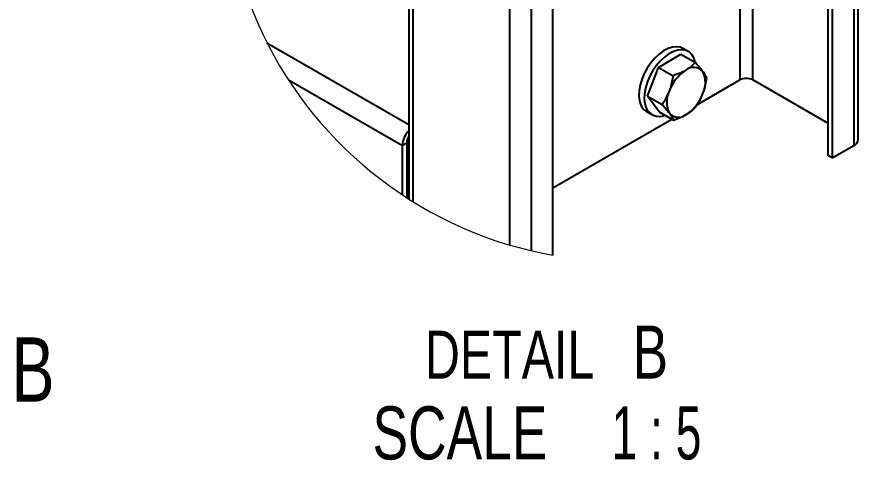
# Model space of a CAD drawing. Header units: millimetres. Extents: x -361 to 14022, y -1822 to 1455.
# Drawn here: x 4024.4 to 4079.7, y 439.3 to 468.5 of the extents above; entities that cross this region are included whole.
import ezdxf

# ---------------------------------------------------------------- set-up
doc = ezdxf.new("R2010")
doc.units = ezdxf.units.MM
doc.styles.add('SLDTEXTSTYLE0', font='TXT', dxfattribs={"width": 0.75})
doc.styles.add('SLDTEXTSTYLE5', font='TXT', dxfattribs={"width": 0.65})

# ---------------------------------------------------------------- blocks, each defined once
blk = doc.blocks.new('SW_NOTE_5')
at = {"color": 0, "linetype": 'Continuous', "lineweight": 0, "attachment_point": 2}
for s, insert, char_height, style in [('DETAIL', (6.499, 4.093), 3.175, 'SLDTEXTSTYLE0'), ('B', (15.759, 4.421), 3.5, 'SLDTEXTSTYLE0'), ('SCALE', (3.23, -0.903), 3.5, 'SLDTEXTSTYLE0'), ('1 : 5', (16.163, -0.903), 3.5, 'SLDTEXTSTYLE5')]:
    blk.add_mtext(s, dxfattribs=dict(at, insert=insert, char_height=char_height, style=style))

msp = doc.modelspace()

# ---------------------------------------------------------------- linework, layer by layer
at = {"color": 7, "linetype": 'Continuous', "lineweight": 25}
for p, q in [((4059.644889, 452.791997), (4059.644889, 504.612203)), ((4056.816458, 453.465088), (4056.816458, 503.939112)), ((4058.230673, 453.087266), (4058.230673, 504.316946)), ((4071.948539, 503.899499), (4071.948539, 464.349326)), ((4072.797071, 464.349326), (4072.797071, 503.626724)), ((4050.452494, 456.320258), (4050.452494, 501.083954)), ((4077.74682, 501.346823), (4077.74682, 459.369238)), ((4078.029655, 501.176663), (4078.029655, 459.205957)), ((4050.159602, 500.899847), (4050.159602, 456.504353)), ((4079.443871, 500.250169), (4079.443871, 460.022362)), ((4079.736768, 460.43057), (4079.736768, 500.041541)), ((4068.552255, 466.224202), (4068.198692, 466.428312)), ((4066.604888, 465.175458), (4068.074512, 466.040715)), ((4068.074512, 466.040715), (4069.021486, 465.494045)), ((4065.88273, 463.280424), (4066.604888, 465.175458)), ((4066.604888, 465.175458), (4067.551862, 464.628776)), ((4042.24041, 464.356216), (4049.745386, 460.023685)), ((4069.158505, 462.738677), (4071.948539, 464.349326)), ((4077.74682, 461.491903), (4072.797071, 464.349326)), ((4065.88273, 463.280424), (4066.829704, 462.733754)), ((4066.630184, 462.250658), (4065.88273, 463.280424)), ((4065.79889, 462.271269), (4066.152441, 462.067171)), ((4066.630184, 462.250658), (4067.57717, 461.703976)), ((4059.644889, 457.246574), (4067.47167, 461.76488)), ((4050.028234, 460.186978), (4049.745386, 460.023685)), ((4050.028234, 460.186978), (4050.028234, 456.588682)), ((4049.745386, 456.774028), (4049.745386, 460.023685)), ((4078.029655, 459.205957), (4079.443871, 460.022362)), ((4078.029655, 459.205957), (4077.74682, 459.369238))]:
    msp.add_line(p, q, dxfattribs=at)
at = {"color": 8, "linetype": 'Continuous', "lineweight": 25}
msp.add_line((4040.831112, 466.802736), (4050.159602, 461.417516), dxfattribs=at)
at = {"color": 7, "linetype": 'Continuous', "lineweight": 25, "flags": 128}
for points in [[(4068.198692, 466.428312), (4068.03311, 466.500541), (4067.783772, 466.540404), (4067.510568, 466.513701), (4067.221819, 466.421243), (4066.9263, 466.265853), (4066.632985, 466.052242), (4066.350769, 465.786894), (4066.088258, 465.477892), (4065.853404, 465.134605), (4065.653359, 464.767476), (4065.494191, 464.387663), (4065.380739, 464.006694), (4065.316462, 463.636144), (4065.303289, 463.287278), (4065.341639, 462.970706), (4065.43033, 462.696024)], [(4069.015156, 465.497323), (4069.009506, 465.524777), (4068.920814, 465.799447), (4068.784451, 466.023882), (4068.604588, 466.19124), (4068.386661, 466.296442), (4068.137323, 466.336294), (4067.864119, 466.309591), (4067.575382, 466.217144), (4067.279851, 466.061743), (4066.986536, 465.848132), (4066.704332, 465.582796), (4066.441809, 465.273794), (4066.206967, 464.930507), (4066.00691, 464.563378), (4065.847754, 464.183565), (4065.734302, 463.802584), (4065.670012, 463.432046), (4065.65684, 463.08318), (4065.695189, 462.766608), (4065.783881, 462.491926)]]:
    msp.add_lwpolyline(points, dxfattribs=at)
at = {"color": 7, "linetype": 'Continuous', "lineweight": 18}
msp.add_arc((4064.316479, 478.702102), 26.327881, 151.1841241, 259.7793821, dxfattribs=at)
at = {"color": 7, "linetype": 'Continuous', "lineweight": 25}
for centre, radius, start, end in [((4068.912099, 464.381496), 0.799519, 41.7164245, 129.7963516), ((4069.914422, 462.668395), 2.776533, 123.0456592, 160.0523677), ((4068.069142, 464.169824), 1.620492, 333.6724087, 27.3186539), ((4072.372805, 463.530523), 0.922192, 62.6088716, 117.3911284), ((4068.75688, 462.896947), 1.6205, 153.6725522, 207.3185104), ((4066.91165, 464.39833), 2.776462, 303.0451688, 340.052858), ((4066.253341, 463.037873), 0.891183, 202.5562597, 239.3400585), ((4066.634361, 462.888097), 0.938226, 204.9770791, 293.8014961), ((4067.913914, 462.68528), 0.799522, 221.7166729, 309.7961033), ((4051.28979, 459.950946), 1.546116, 136.9690299, 177.3034332), ((4050.906509, 460.15402), 0.878893, 148.1927599, 177.850922), ((4079.236293, 460.480487), 0.502959, 294.3754737, 354.3042167)]:
    msp.add_arc(centre, radius, start, end, dxfattribs=at)
for points, knots in [([(4069.021486, 465.494045), (4068.931722, 465.404124), (4068.743129, 465.215202), (4068.518219, 465.071231), (4068.400358, 464.995786)], [0, 0, 0, 0, 0.47596635, 1, 1, 1, 1]), ([(4069.508897, 464.913531), (4069.499858, 464.925872), (4069.425428, 465.027489), (4069.265923, 465.223914), (4069.106578, 465.400008), (4069.021486, 465.494045)], [0, 0, 0, 0, 0.060515459, 0.498304906, 1, 1, 1, 1]), ([(4067.551862, 464.628776), (4067.506564, 464.359288), (4067.448641, 464.014692), (4067.330268, 463.687052), (4067.304467, 463.61564)], [0, 0, 0, 0, 0.782041153, 1, 1, 1, 1]), ([(4068.400358, 464.995786), (4068.38277, 464.985589), (4068.244853, 464.905631), (4067.965349, 464.772283), (4067.692881, 464.677719), (4067.551862, 464.628776)], [0, 0, 0, 0, 0.065871576, 0.516530377, 1, 1, 1, 1]), ([(4069.768952, 464.464267), (4069.737157, 464.533476), (4069.664652, 464.691299), (4069.564904, 464.833621), (4069.508897, 464.913531)], [0, 0, 0, 0, 0.438524368, 1, 1, 1, 1]), ([(4069.521545, 463.451131), (4069.54735, 463.522547), (4069.665736, 463.850184), (4069.723657, 464.194782), (4069.768952, 464.464267)], [0, 0, 0, 0, 0.217972639, 1, 1, 1, 1]), ([(4067.304467, 463.61564), (4067.192964, 463.368666), (4067.054903, 463.06287), (4066.866034, 462.786848), (4066.829704, 462.733754)], [0, 0, 0, 0, 0.807645566, 1, 1, 1, 1]), ([(4069.046783, 462.569245), (4069.083117, 462.622339), (4069.272002, 462.898351), (4069.410051, 463.204153), (4069.521545, 463.451131)], [0, 0, 0, 0, 0.192360806, 1, 1, 1, 1]), ([(4066.829704, 462.733754), (4066.919747, 462.635063), (4067.0902, 462.44824), (4067.244381, 462.247798), (4067.317115, 462.15324)], [0, 0, 0, 0, 0.528253502, 1, 1, 1, 1]), ([(4068.425654, 462.070986), (4068.442902, 462.081299), (4068.568551, 462.156431), (4068.78715, 462.310905), (4068.961792, 462.484677), (4069.046783, 462.569245)], [0, 0, 0, 0, 0.0755108021, 0.5500901442, 1, 1, 1, 1]), ([(4067.317115, 462.15324), (4067.325792, 462.141171), (4067.385205, 462.05853), (4067.481083, 461.913282), (4067.547281, 461.769084), (4067.57717, 461.703976)], [0, 0, 0, 0, 0.08575476, 0.587197445, 1, 1, 1, 1]), ([(4067.57717, 461.703976), (4067.726376, 461.754813), (4068.01902, 461.854523), (4068.291903, 461.999786), (4068.425654, 462.070986)], [0, 0, 0, 0, 0.509855403, 1, 1, 1, 1])]:
    msp.add_open_spline(points, degree=3, knots=knots, dxfattribs=at)

# ---------------------------------------------------------------- block references
at = {"color": 7, "linetype": 'Continuous', "lineweight": 0}
msp.add_blockref('SW_NOTE_5', (4050.300315, 443.740942), dxfattribs=at)

# ---------------------------------------------------------------- texts
at = {"color": 7, "linetype": 'Continuous', "lineweight": 18, "insert": (4024.020785, 447.381814), "char_height": 4.233333, "attachment_point": 1, "style": 'SLDTEXTSTYLE0'}
msp.add_mtext('B', dxfattribs=at)

doc.saveas('drawing.dxf')
